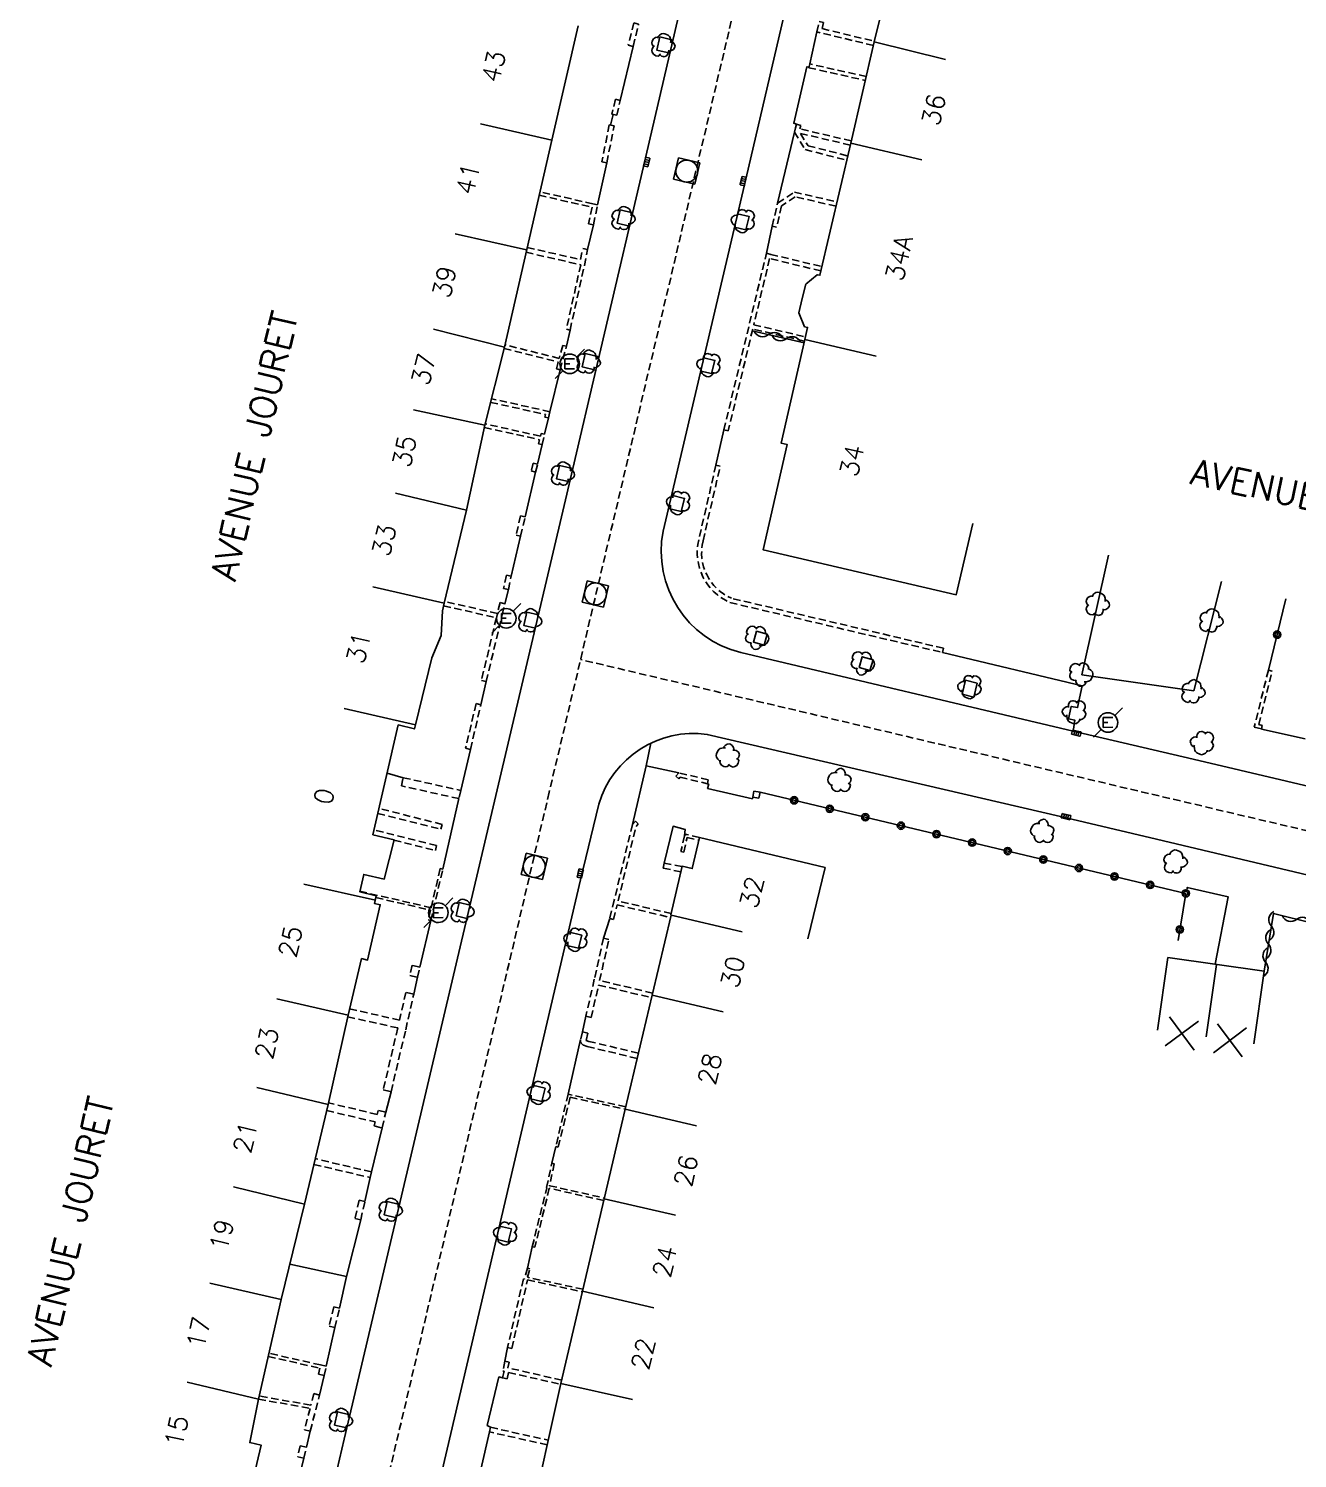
# Model space of a CAD drawing. Header units: millimetres. Extents: x 107999 to 109001, y 146999 to 148001.
# Drawn here: x 108600.9 to 108687.5, y 147220.5 to 147318.2 of the extents above; entities that cross this region are included whole.
import ezdxf
from ezdxf.enums import TextEntityAlignment as Align

# ---------------------------------------------------------------- set-up
doc = ezdxf.new("R2010")
doc.units = ezdxf.units.MM
doc.linetypes.add('DASHED', pattern=[0.75, 0.5, -0.25])
doc.layers.get('0').update_dxf_attribs({"linetype": 'CONTINUOUS'})
for name, color, linetype in [('W0001', 6, 'DASHED'), ('W0008', 7, 'CONTINUOUS'), ('W0100', 7, 'CONTINUOUS'), ('W0112', 1, 'DASHED'), ('W0300', 7, 'CONTINUOUS'), ('W0302', 3, 'CONTINUOUS'), ('W0310', 3, 'CONTINUOUS'), ('W0322', 7, 'CONTINUOUS'), ('W0334', 7, 'CONTINUOUS'), ('W0400', 7, 'CONTINUOUS'), ('W0420', 7, 'CONTINUOUS'), ('W0471', 7, 'CONTINUOUS'), ('W0989', 7, 'CONTINUOUS'), ('W0991', 7, 'CONTINUOUS'), ('W1102', 7, 'CONTINUOUS')]:
    doc.layers.add(name, color=color, linetype=linetype)
doc.styles.get("Standard").update_dxf_attribs({"font": 'romans.shx', "width": 0.85})

# ---------------------------------------------------------------- blocks, each defined once
blk = doc.blocks.new('T300')
for p, q in [((-0.8, 0.514), (-0.857, 0.343)), ((-0.857, 0.343), (-0.857, 0.171)), ((-0.857, 0.171), (-0.743, 0.057)), ((-0.686, 0.629), (-0.8, 0.514)), ((-0.8, -0.057), (-0.743, 0.057)), ((-0.743, 0.057), (-0.686, 0.114)), ((-0.571, 0.686), (-0.686, 0.629)), ((-0.457, 0.686), (-0.571, 0.686)), ((-0.286, 0.629), (-0.457, 0.686)), ((-0.286, 0.629), (-0.171, 0.743)), ((-0.229, 0.571), (-0.286, 0.629)), ((-0.171, 0.743), (-0.057, 0.8)), ((-0.057, 0.8), (0.057, 0.8)), ((0.057, 0.8), (0.229, 0.743)), ((0.229, 0.743), (0.343, 0.629)), ((0.343, 0.629), (0.4, 0.514)), ((0.457, 0.457), (0.343, 0.457)), ((0.4, 0.514), (0.4, 0.457)), ((0.571, 0.4), (0.457, 0.457)), ((0.571, 0.4), (0.686, 0.286)), ((0.686, 0.286), (0.743, 0.171)), ((0.743, 0.057), (0.686, -0.171)), ((0.743, 0.171), (0.743, 0.057)), ((-0.8, -0.171), (-0.8, -0.057)), ((-0.8, -0.229), (-0.8, -0.171)), ((-0.743, -0.343), (-0.8, -0.229)), ((-0.686, -0.4), (-0.743, -0.343)), ((-0.514, -0.457), (-0.686, -0.4)), ((-0.4, -0.457), (-0.514, -0.457)), ((-0.4, -0.457), (-0.343, -0.457)), ((-0.343, -0.457), (-0.343, -0.4)), ((-0.343, -0.514), (-0.343, -0.457)), ((-0.286, -0.629), (-0.343, -0.514)), ((-0.171, -0.743), (-0.286, -0.629)), ((-0.057, -0.8), (-0.171, -0.743)), ((0.057, -0.8), (-0.057, -0.8)), ((0.171, -0.743), (0.057, -0.8)), ((0.229, -0.686), (0.171, -0.743)), ((0.286, -0.457), (0.229, -0.457)), ((0.286, -0.629), (0.229, -0.686)), ((0.457, -0.4), (0.286, -0.457)), ((0.343, -0.514), (0.286, -0.629)), ((0.343, -0.514), (0.343, -0.457)), ((0.571, -0.343), (0.457, -0.4)), ((0.629, -0.286), (0.571, -0.343)), ((0.686, -0.171), (0.629, -0.286))]:
    blk.add_line(p, q)
blk = doc.blocks.new('t322o')
at = {"color": 0, "linetype": 'Continuous'}
for radius in [0.25, 0.15]:
    blk.add_circle((0, 0), radius, dxfattribs=at)
blk = doc.blocks.new('t310o')
at = {"color": 0, "linetype": 'Continuous'}
for centre, start, end in [((-0.5, 0.375), 216.8699, 323.1304), ((0.5, -0.375), 36.8699, 143.1303)]:
    blk.add_arc(centre, 0.625, start, end, dxfattribs=at)
blk = doc.blocks.new('T471')
for p, q in [((0.500001, 0.500001), (1.000002, 1.000002)), ((-0.333334, 0.333334), (-0.333334, -0.333334)), ((-0.333334, 0.333334), (0.333334, 0.333334)), ((-0.333334, 0), (0, 0)), ((-0.500001, -0.500001), (-1.000002, -1.000002)), ((-0.333334, -0.333334), (0.333334, -0.333334))]:
    blk.add_line(p, q)
blk.add_ellipse((0, 0), major_axis=(0.471405, 0.471405), ratio=1, start_param=5.497787144, end_param=11.780972451)
blk = doc.blocks.new('t991o')
at = {"color": 0, "linetype": 'Continuous'}
for p, q in [((-1, 1), (1, -1)), ((-1, -1), (1, 1))]:
    blk.add_line(p, q, dxfattribs=at)
blk = doc.blocks.new('T420')
for p, q in [((0.75, 0.75), (-0.75, 0.75)), ((-0.75, 0.75), (-0.75, -0.75)), ((0.75, 0.75), (0.75, -0.75)), ((0.75, -0.75), (-0.75, -0.75))]:
    blk.add_line(p, q)
blk.add_ellipse((0, 0), major_axis=(-0.53, 0.53), ratio=1, start_param=3.926991, end_param=10.210176)
blk = doc.blocks.new('T400')
for p, q in [((-0.15, 0.3), (0.15, 0.3)), ((-0.15, -0.25), (-0.15, 0.3)), ((-0.15, 0.15), (0.15, 0.15)), ((-0.15, 0), (0.15, 0)), ((0.15, 0.3), (0.15, -0.25)), ((-0.15, -0.15), (0.15, -0.15)), ((-0.15, -0.25), (-0.15, -0.3)), ((-0.15, -0.3), (0.15, -0.3)), ((0.15, -0.3), (0.15, -0.25))]:
    blk.add_line(p, q)

msp = doc.modelspace()

# ---------------------------------------------------------------- linework, layer by layer
at = {"layer": 'W0001'}
msp.add_lwpolyline([(108677.131, 147417.797), (108675.506, 147413.578), (108673.92, 147409.344), (108672.389, 147405.125), (108670.889, 147400.859), (108669.435, 147396.609), (108668.029, 147392.359), (108666.662, 147388.094), (108665.349, 147383.844), (108664.099, 147379.594), (108663.889, 147378.844), (108663.685, 147378.156), (108663.482, 147377.438), (108658.982, 147361.563), (108653.693, 147339.125), (108636.428, 147266.015), (108615.898, 147178.661)], dxfattribs=at)
at = {"layer": 'W0001', "flags": 128}
msp.add_lwpolyline([(108878.575, 147216.274), (108878.298, 147207.574, -0.085265), (108871.992, 147192.424), (108854.769, 147170.688), (108822.531, 147130.02), (108816.584, 147122.596), (108815.006, 147120.621), (108819.847, 147116.709), (108803.224, 147096.132), (108789.372, 147083.897, -0.104201), (108761.08, 147105.03, -0.018873), (108759.884, 147106.706), (108756.638, 147112.108, -0.039014), (108739.517, 147147.819), (108733.783, 147165.664), (108732.132, 147171.413, -0.039677), (108727.314, 147201.287), (108726.517, 147226.537), (108726.735, 147249.117, 0.137988), (108708.255, 147258.658), (108638.557, 147275.083)], format="xyb", dxfattribs=at)
at = {"layer": 'W0008'}
msp.add_lwpolyline([(108612.873, 147181.081), (108617.165, 147199.289), (108622.427, 147221.834), (108637.549, 147285.987), (108642.867, 147308.755), (108650.139, 147339.984)], dxfattribs=at)
for points in [[(108656.967, 147338.359), (108649.763, 147307.501), (108644.208, 147283.843, 0.399256), (108649.512, 147275.566), (108672.216, 147270.19), (108680.43, 147268.273), (108708.336, 147261.687), (108731.005, 147256.307), (108732.418, 147255.948, -0.343851), (108740.005, 147246.787), (108739.66, 147226.505, 0.384596), (108745.388, 147220.874), (108769.417, 147222.276), (108817.299, 147225.258), (108861.963, 147228.068, 0.110313), (108887.327, 147236.618, 0.090712), (108896.261, 147243.54), (108907.687, 147258.06), (108936.141, 147294.242), (108936.141, 147294.242)], [(108619.405, 147178.35), (108623.961, 147197.709), (108638.568, 147260.034), (108639.826, 147265.214, -0.369492), (108647.228, 147269.973), (108671.349, 147264.36), (108677.923, 147262.802), (108707.573, 147255.771, -0.319761)]]:
    msp.add_lwpolyline(points, format="xyb", dxfattribs=at)
at = {"layer": 'W0100'}
msp.add_lwpolyline([(108662.646, 147337.469), (108662.506, 147336.622, 0.36308), (108663.007, 147335.871), (108662.016, 147331.2), (108660.571, 147325.06), (108658.639, 147317.285), (108657.026, 147310.348), (108654.919, 147301.331), (108654.743, 147301.372), (108653.955, 147300.718), (108653.716, 147299.739), (108653.478, 147298.76), (108653.878, 147297.817), (108654.086, 147297.768), (108653.894, 147296.946), (108652.275, 147289.866), (108652.687, 147289.772), (108651.042, 147282.58), (108664.233, 147279.509), (108665.366, 147284.378)], format="xyb", dxfattribs=at)
for points in [[(108616.042, 147218.424), (108616.756, 147221.407), (108615.969, 147221.586), (108616.566, 147224.553), (108618.116, 147231.366), (108619.713, 147237.883), (108621.323, 147244.686), (108622.695, 147250.799), (108623.611, 147254.65), (108624.025, 147254.555), (108624.887, 147258.328), (108624.499, 147258.417), (108624.614, 147258.944), (108623.491, 147259.219), (108623.764, 147260.403), (108625.154, 147260.082), (108625.827, 147262.777), (108624.388, 147263.109), (108626.12, 147270.619), (108627.226, 147270.348), (108627.292, 147270.614), (108628.417, 147275.204), (108629.049, 147276.714), (108629.133, 147278.399), (108629.256, 147278.932), (108630.781, 147285.286), (108632.038, 147291.092), (108633.378, 147296.431), (108636.599, 147310.568), (108638.401, 147318.373)], [(108635.06, 147215.891), (108637.229, 147225.616), (108638.713, 147231.944), (108640.181, 147238.249), (108641.614, 147244.367), (108643.453, 147252.166), (108644.755, 147257.631), (108644.741, 147257.647), (108645.505, 147260.961), (108646.196, 147260.802), (108646.687, 147262.933), (108655.271, 147260.874), (108654.105, 147256.012)], [(108677.988, 147249.773), (108678.693, 147254.723), (108685.264, 147253.787), (108684.559, 147248.837)]]:
    msp.add_lwpolyline(points, dxfattribs=at)
at = {"layer": 'W0112'}
for points in [[(108642.211, 147318.577), (108641.827, 147317.054), (108642.154, 147316.972), (108642.538, 147318.495)], [(108640.953, 147313.357), (108640.709, 147312.342), (108641.038, 147312.263), (108641.282, 147313.278)], [(108640.533, 147311.611), (108640.031, 147309.088), (108640.362, 147309.022), (108640.864, 147311.545)], [(108635.341, 147288.499), (108635.207, 147287.964), (108635.5, 147287.891), (108635.635, 147288.426)], [(108634.471, 147283.507), (108634.789, 147284.829), (108634.479, 147284.903), (108634.162, 147283.582)], [(108633.503, 147280.843), (108633.311, 147279.933), (108633.641, 147279.863), (108633.833, 147280.773)], [(108685.559, 147274.355), (108684.596, 147270.455), (108685.088, 147270.337), (108685.148, 147270.588), (108684.908, 147270.645), (108685.809, 147274.294)], [(108631.043, 147268.945), (108631.762, 147271.997), (108631.433, 147272.074), (108630.715, 147269.022)], [(108645.284, 147266.94), (108645.376, 147267.046), (108647.232, 147266.599), (108647.295, 147266.862), (108645.279, 147267.347), (108645.079, 147267.117)], [(108630.266, 147265.579), (108626.339, 147266.446), (108626.456, 147267.013), (108630.383, 147266.145)], [(108650.339, 147265.687), (108650.752, 147265.609), (108650.83, 147266.021), (108650.418, 147266.1)], [(108627.059, 147254.2), (108626.9, 147253.507), (108627.439, 147253.383), (108627.598, 147254.076)], [(108623.449, 147238.152), (108623.16, 147236.889), (108623.55, 147236.799), (108623.84, 147238.063)], [(108621.719, 147230.87), (108621.388, 147229.538), (108621.777, 147229.442), (108622.108, 147230.774)], [(108619.42, 147221.371), (108619.25, 147220.621), (108619.669, 147220.526), (108619.838, 147221.277)]]:
    msp.add_lwpolyline(points, close=True, dxfattribs=at)
for points in [[(108658.58, 147317.029), (108654.707, 147317.96), (108654.879, 147318.671), (108655.171, 147318.6), (108655.069, 147318.181), (108658.648, 147317.321)], [(108658.086, 147314.905), (108654.224, 147315.774), (108654.165, 147315.512), (108658.025, 147314.643)], [(108657.064, 147310.511), (108653.553, 147311.327), (108653.619, 147311.571), (108653.33, 147311.649), (108653.261, 147311.395), (108653.18, 147311.118), (108653.92, 147309.917), (108656.757, 147309.197)], [(108656.998, 147310.226), (108653.592, 147311.022), (108654.112, 147310.178), (108656.831, 147309.488)], [(108635.742, 147306.803), (108639.357, 147305.979), (108639.115, 147304.858), (108639.445, 147304.787), (108639.738, 147306.144), (108639.407, 147306.215), (108635.795, 147307.038)], [(108656.023, 147306.057), (108653.24, 147306.688), (108652.298, 147306.07), (108651.962, 147304.623), (108651.669, 147304.691), (108652.034, 147306.255), (108653.182, 147307.009), (108656.092, 147306.349)], [(108634.853, 147302.903), (108638.582, 147302.053), (108638.581, 147302.049), (108637.601, 147297.65), (108637.853, 147297.594), (108638.834, 147301.995), (108639.049, 147303.084), (108638.719, 147303.156)], [(108634.928, 147303.232), (108638.57, 147302.402), (108638.718, 147303.15)], [(108653.868, 147296.834), (108650.332, 147297.66), (108648.656, 147290.701), (108648.364, 147290.772), (108651.268, 147302.833), (108651.56, 147302.763), (108655.057, 147301.923)], [(108654.987, 147301.631), (108651.49, 147302.471), (108650.402, 147297.952), (108653.936, 147297.126)], [(108633.353, 147296.333), (108637.049, 147295.407), (108636.922, 147294.936), (108637.172, 147294.869), (108637.605, 147296.479), (108637.355, 147296.546), (108637.116, 147295.657), (108633.413, 147296.585)], [(108632.437, 147292.653), (108636.171, 147291.826), (108636.128, 147291.647), (108636.371, 147291.59), (108636.473, 147292.015), (108632.491, 147292.897)], [(108632.005, 147290.938), (108635.768, 147290.101), (108635.702, 147289.818), (108635.946, 147289.762), (108636.112, 147290.477), (108635.869, 147290.534), (108635.825, 147290.344), (108632.061, 147291.182)], [(108629.216, 147278.758), (108632.819, 147277.93), (108631.798, 147273.658), (108632.126, 147273.579), (108633.218, 147278.148), (108633.4, 147278.887), (108633.072, 147278.968), (108632.889, 147278.224), (108629.285, 147279.053)], [(108624.725, 147264.569), (108629.034, 147263.486), (108629.119, 147263.823), (108624.803, 147264.908)], [(108625.819, 147262.742), (108628.65, 147262.031), (108628.735, 147262.368), (108624.464, 147263.442)], [(108644.759, 147257.726), (108641.136, 147258.589), (108642.363, 147263.687), (108642.517, 147263.848), (108642.322, 147264.035), (108642.117, 147263.822), (108640.873, 147258.652), (108640.565, 147257.386), (108640.828, 147257.323), (108641.072, 147258.327), (108644.714, 147257.459)], [(108624.588, 147258.822), (108628.322, 147257.96), (108628.165, 147257.292), (108628.337, 147257.252), (108629.162, 147260.761), (108628.991, 147260.801), (108628.363, 147258.131), (108623.499, 147259.253)], [(108645.498, 147260.934), (108644.288, 147261.179), (108644.217, 147260.828), (108645.418, 147260.585)], [(108643.485, 147252.301), (108639.874, 147253.152), (108639.875, 147253.156), (108640.504, 147255.967), (108640.14, 147256.048), (108639.511, 147253.237), (108638.935, 147250.712), (108639.299, 147250.629), (108639.803, 147252.842), (108643.412, 147251.991)], [(108622.668, 147250.68), (108626.087, 147249.916), (108625.088, 147245.685), (108625.626, 147245.558), (108626.625, 147249.792), (108627.172, 147252.225), (108626.633, 147252.346), (108626.207, 147250.452), (108622.795, 147251.218)], [(108641.654, 147244.534), (108637.724, 147245.392), (108636.881, 147241.812), (108637.051, 147241.773), (108637.855, 147245.185), (108641.614, 147244.364)], [(108621.226, 147244.277), (108624.54, 147243.493), (108624.473, 147243.22), (108625.01, 147243.089), (108625.27, 147244.155), (108624.734, 147244.286), (108624.667, 147244.013), (108621.349, 147244.798)], [(108620.355, 147240.598), (108624.19, 147239.691), (108624.282, 147240.079), (108620.447, 147240.987)], [(108640.152, 147238.125), (108636.437, 147238.964), (108635.442, 147234.93), (108635.273, 147234.972), (108636.267, 147239.002), (108636.245, 147239.007), (108636.606, 147240.675), (108636.777, 147240.638), (108636.452, 147239.139), (108640.191, 147238.295)], [(108638.741, 147232.066), (108634.953, 147232.88), (108635.108, 147233.453), (108634.94, 147233.499), (108634.737, 147232.748), (108634.663, 147232.768), (108633.583, 147228.087), (108633.872, 147228.021), (108634.95, 147232.702), (108638.702, 147231.897)], [(108617.232, 147227.478), (108620.762, 147226.674), (108620.667, 147226.261), (108621.058, 147226.172), (108621.202, 147226.803), (108620.811, 147226.892), (108617.281, 147227.695)], [(108637.284, 147225.852), (108633.61, 147226.7), (108633.686, 147227.086), (108633.395, 147227.143), (108633.263, 147226.477), (108633.342, 147226.459), (108633.244, 147226.024), (108633.56, 147225.953), (108633.657, 147226.386), (108637.217, 147225.563)], [(108616.568, 147224.562), (108620.091, 147223.927), (108619.713, 147222.469), (108620.101, 147222.369), (108620.741, 147224.841), (108620.354, 147224.941), (108620.146, 147224.142), (108616.617, 147224.778)], [(108636.297, 147221.437), (108632.351, 147222.317), (108632.421, 147222.633), (108636.367, 147221.753)]]:
    msp.add_lwpolyline(points, dxfattribs=at)
msp.add_lwpolyline([(108647.818, 147288.359), (108646.648, 147283.269, 0.36574), (108648.78, 147278.98), (108663.294, 147275.561), (108663.363, 147275.853), (108648.875, 147279.266, -0.363749), (108646.94, 147283.2), (108648.11, 147288.292)], format="xyb", close=True, dxfattribs=at)
for points in [[(108646.687, 147262.933), (108645.828, 147263.129, 0.273808), (108645.675, 147263.042), (108645.428, 147261.979), (108645.623, 147261.934), (108645.852, 147262.918), (108646.642, 147262.738)], [(108642.518, 147248.201), (108639.133, 147248.999), (108638.945, 147249.067), (108639.069, 147249.558), (108638.708, 147249.649), (108638.573, 147249.119, 0.327157), (108638.767, 147248.736), (108639.026, 147248.642), (108642.433, 147247.838)]]:
    msp.add_lwpolyline(points, format="xyb", dxfattribs=at)
at = {"layer": 'W0302'}
msp.add_lwpolyline([(108674.647, 147282.218), (108672.819, 147274.047), (108680.457, 147272.947), (108682.351, 147280.424)], dxfattribs=at)
at = {"layer": 'W0310'}
msp.add_lwpolyline([(108653.84, 147296.707), (108650.303, 147297.542)], dxfattribs=at)
at = {"layer": 'W0322'}
for points in [[(108685.559, 147274.355), (108686.763, 147279.23)], [(108679.916, 147259.108), (108650.83, 147266.021)], [(108679.916, 147259.108), (108679.391, 147255.884)]]:
    msp.add_lwpolyline(points, dxfattribs=at)
at = {"layer": 'W0334'}
for p, q in [((108654.165, 147315.512), (108654.224, 147315.774)), ((108640.623, 147311.593), (108640.799, 147312.321)), ((108638.909, 147302.325), (108638.899, 147302.327)), ((108633.151, 147277.853), (108633.148, 147277.854))]:
    msp.add_line(p, q, dxfattribs=at)
for points in [[(108644.896, 147317.405), (108643.989, 147317.617), (108643.785, 147316.709), (108644.683, 147316.498)], [(108654.707, 147317.96), (108654.224, 147315.774)], [(108641.282, 147313.278), (108642.154, 147316.972)], [(108654.172, 147315.545), (108654.031, 147315.577), (108653.133, 147311.723), (108653.33, 147311.649)], [(108653.18, 147311.118), (108652.034, 147306.255)], [(108639.738, 147306.144), (108640.362, 147309.022)], [(108642.13, 147305.6), (108641.269, 147305.802), (108641.065, 147304.893), (108641.918, 147304.693)], [(108649.3, 147305.531), (108650.09, 147305.345), (108649.867, 147304.441), (108649.087, 147304.624)], [(108639.049, 147303.084), (108639.445, 147304.787)], [(108651.669, 147304.691), (108651.268, 147302.833)], [(108637.605, 147296.479), (108637.853, 147297.594)], [(108639.833, 147295.767), (108638.893, 147295.987), (108638.689, 147295.078), (108639.621, 147294.86)], [(108646.991, 147295.694), (108647.745, 147295.517), (108647.523, 147294.612), (108646.778, 147294.788)], [(108636.473, 147292.015), (108637.172, 147294.869)], [(108636.112, 147290.477), (108636.371, 147291.59)], [(108648.364, 147290.772), (108647.818, 147288.359)], [(108635.635, 147288.426), (108635.946, 147289.762)], [(108634.789, 147284.829), (108635.5, 147287.891)], [(108638.049, 147288.129), (108637.128, 147288.344), (108636.925, 147287.435), (108637.837, 147287.222)], [(108644.786, 147286.304), (108645.672, 147286.095), (108645.45, 147285.191), (108644.573, 147285.397)], [(108633.833, 147280.773), (108634.471, 147283.507)], [(108633.4, 147278.887), (108633.641, 147279.863)], [(108635.697, 147278.131), (108634.896, 147278.319), (108634.692, 147277.41), (108635.483, 147277.225)], [(108663.294, 147275.561), (108672.848, 147273.293), (108672.526, 147271.795), (108672.09, 147271.876), (108671.902, 147271.036), (108672.342, 147270.941), (108672.216, 147270.19)], [(108631.762, 147271.997), (108632.126, 147273.579)], [(108685.088, 147270.337), (108688.065, 147269.677)], [(108643.382, 147269.371), (108643.052, 147267.826), (108645.279, 147267.347)], [(108630.383, 147266.145), (108631.043, 147268.945)], [(108626.456, 147267.013), (108625.361, 147267.327)], [(108643.052, 147267.826), (108642.117, 147263.822)], [(108650.339, 147265.687), (108650.313, 147265.573), (108647.254, 147266.28), (108647.326, 147266.577), (108647.232, 147266.599)], [(108629.162, 147260.761), (108630.266, 147265.579)], [(108644.288, 147261.179), (108644.894, 147263.699), (108645.716, 147263.483), (108645.675, 147263.042)], [(108679.98, 147259.276), (108680.013, 147259.515), (108682.805, 147258.878), (108681.915, 147254.264)], [(108631.024, 147258.307), (108630.277, 147258.482), (108630.074, 147257.573), (108630.811, 147257.401)], [(108685.264, 147253.787), (108685.9, 147257.726), (108694.169, 147255.678), (108700.888, 147254.243)], [(108627.598, 147254.076), (108628.337, 147257.252)], [(108640.14, 147256.048), (108640.565, 147257.386)], [(108637.735, 147256.481), (108638.658, 147256.264), (108638.435, 147255.359), (108637.523, 147255.574)], [(108627.172, 147252.225), (108627.439, 147253.383)], [(108638.708, 147249.649), (108638.935, 147250.712)], [(108637.724, 147245.392), (108638.573, 147249.119)], [(108635.28, 147246.005), (108636.148, 147245.801), (108635.926, 147244.897), (108635.068, 147245.099)], [(108625.27, 147244.155), (108625.626, 147245.558)], [(108624.282, 147240.079), (108625.01, 147243.089)], [(108636.606, 147240.675), (108636.881, 147241.812)], [(108623.84, 147238.063), (108624.19, 147239.691)], [(108626.205, 147237.861), (108625.368, 147238.057), (108625.164, 147237.148), (108625.991, 147236.954)], [(108622.108, 147230.774), (108622.576, 147232.935), (108623.55, 147236.799)], [(108633.025, 147236.382), (108633.854, 147236.187), (108633.632, 147235.283), (108632.813, 147235.476)], [(108634.94, 147233.499), (108635.273, 147234.972)], [(108622.576, 147232.935), (108618.707, 147233.777)], [(108621.202, 147226.803), (108621.777, 147229.442)], [(108633.395, 147227.143), (108633.583, 147228.087)], [(108620.741, 147224.841), (108621.058, 147226.172)], [(108632.421, 147222.633), (108632.187, 147222.763), (108632.994, 147226.075), (108633.244, 147226.024)], [(108622.819, 147223.496), (108621.967, 147223.696), (108621.764, 147222.787), (108622.605, 147222.59)], [(108619.838, 147221.277), (108620.101, 147222.369)], [(108631.749, 147219.76), (108632.351, 147222.317)], [(108618.939, 147217.535), (108619.669, 147220.526)]]:
    msp.add_lwpolyline(points, dxfattribs=at)
for points in [[(108651.122, 147276.071), (108650.387, 147276.279), (108650.595, 147277.015), (108651.33, 147276.807)], [(108658.343, 147274.328), (108657.608, 147274.536), (108657.816, 147275.272), (108658.551, 147275.064)], [(108665.661, 147273.466), (108664.866, 147273.677), (108664.641, 147272.727), (108665.437, 147272.516)]]:
    msp.add_lwpolyline(points, close=True, dxfattribs=at)
at = {"layer": 'W1102'}
for p, q in [((108663.492, 147316.08), (108658.639, 147317.285)), ((108631.724, 147311.679), (108636.599, 147310.568)), ((108661.896, 147309.215), (108657.026, 147310.348)), ((108634.889, 147303.061), (108630.014, 147304.172)), ((108628.527, 147297.648), (108633.378, 147296.431)), ((108658.763, 147295.808), (108653.894, 147296.946)), ((108627.152, 147292.15), (108632.038, 147291.092)), ((108625.918, 147286.453), (108630.781, 147285.286)), ((108624.383, 147280.052), (108629.256, 147278.932)), ((108622.419, 147271.735), (108627.292, 147270.614)), ((108619.674, 147259.745), (108624.553, 147258.65)), ((108649.619, 147256.472), (108644.755, 147257.631)), ((108617.816, 147251.894), (108622.695, 147250.799)), ((108648.32, 147251.019), (108643.453, 147252.166)), ((108616.457, 147245.838), (108621.323, 147244.686)), ((108646.482, 147243.225), (108641.614, 147244.367)), ((108614.856, 147239.073), (108619.713, 147237.883)), ((108645.05, 147237.115), (108640.181, 147238.249)), ((108613.241, 147232.476), (108618.116, 147231.366)), ((108643.581, 147230.803), (108638.713, 147231.944)), ((108611.704, 147225.72), (108616.566, 147224.553)), ((108642.109, 147224.527), (108637.229, 147225.616))]:
    msp.add_line(p, q, dxfattribs=at)
msp.add_lwpolyline([(108681.305, 147249.301), (108682.01, 147254.251)], dxfattribs=at)

# ---------------------------------------------------------------- block references
at = {"layer": 'W0300'}
for p, rotation in [((108644.23, 147317.096), 77.3765269926549), ((108641.511, 147305.28), 77.3765269926549), ((108649.641, 147304.986), 256.197999208492), ((108639.134, 147295.466), 77.3765269926549), ((108647.297, 147295.157), 256.197999208492), ((108637.37, 147287.823), 77.3765269926549), ((108645.223, 147285.736), 256.197999208492), ((108673.911, 147278.926), 77.391919216456), ((108635.137, 147277.798), 77.3765269926549), ((108681.685, 147277.794), 75.78208246277529), ((108650.68, 147276.546), 344.201840760364), ((108657.901, 147274.803), 344.201840760364), ((108672.819, 147274.047), 351.80752400224), ((108665.136, 147273.16), 260.520358171337), ((108680.457, 147272.947), 75.78208246277529), ((108672.283, 147271.445), 260.520358171337), ((108681.015, 147269.343), 255.782082462732), ((108648.589, 147268.536), 166.99468973303), ((108656.216, 147266.859), 166.921719143156), ((108670.073, 147263.381), 166.921719143156), ((108679.227, 147261.32), 80.75195448910499), ((108630.519, 147257.96), 77.3765269926549), ((108638.209, 147255.904), 256.197999208492), ((108635.7, 147245.442), 256.197999208492), ((108625.609, 147237.536), 77.3765269926549), ((108633.406, 147235.828), 256.197999208492), ((108622.209, 147223.174), 77.3765269926549)]:
    msp.add_blockref('T300', p, dxfattribs=dict(at, rotation=rotation))
at = {"layer": 'W0310'}
for p, rotation in [((108651.406, 147297.282), 166.7142436085146), ((108652.623, 147296.995), 166.7142436085146), ((108685.763, 147256.875), 80.8242983185462), ((108687.491, 147257.332), 346.0921413558896), ((108685.564, 147255.641), 80.8242983185462), ((108685.364, 147254.407), 80.8242983185462)]:
    msp.add_blockref('t310o', p, dxfattribs=dict(at, rotation=rotation))
at = {"layer": 'W0322'}
for p, rotation in [((108686.159, 147276.783), 76.1340868970668), ((108653.162, 147265.467), 166.629945693349), ((108655.594, 147264.889), 166.629945693349), ((108658.026, 147264.311), 166.629945693349), ((108660.458, 147263.733), 166.629945693349), ((108662.891, 147263.155), 166.629945693349), ((108665.323, 147262.577), 166.629945693349), ((108667.755, 147261.999), 166.629945693349), ((108670.187, 147261.42), 166.629945693349), ((108672.62, 147260.842), 166.629945693349), ((108675.052, 147260.264), 166.629945693349), ((108677.484, 147259.686), 166.629945693349), ((108679.916, 147259.108), 166.629945693349), ((108679.515, 147256.641), 260.751954489105)]:
    msp.add_blockref('t322o', p, dxfattribs=dict(at, rotation=rotation))
at = {"layer": 'W0400'}
for p, rotation in [((108643.092, 147309.068), 166.8530990201309), ((108649.684, 147307.764), 347.6557004882701), ((108672.44, 147270.053), 76.72003830560978), ((108671.734, 147264.351), 256.921719143156), ((108638.549, 147260.463), 166.8097773496038)]:
    msp.add_blockref('T400', p, dxfattribs=dict(at, rotation=rotation))
at = {"layer": 'W0420'}
for p, rotation in [((108645.827, 147308.449), 76.8530990201309), ((108639.589, 147279.567), 76.73695167984691), ((108635.409, 147260.951), 76.3516998753195)]:
    msp.add_blockref('T420', p, dxfattribs=dict(at, rotation=rotation))
at = {"layer": 'W0471'}
for p, rotation in [((108637.83, 147295.285), 359.9277919948455), ((108633.499, 147277.902), 0.6054839262847364), ((108674.602, 147270.785), 0.2002235918263474), ((108628.858, 147257.786), 0.5937398260033477)]:
    msp.add_blockref('T471', p, dxfattribs=dict(at, rotation=rotation))
at = {"layer": 'W0991'}
for p, rotation in [((108679.646, 147249.537), 81.89060357668566), ((108682.932, 147249.069), 81.89060357680769)]:
    msp.add_blockref('t991o', p, dxfattribs=dict(at, rotation=rotation))

# ---------------------------------------------------------------- texts
at = {"layer": 'W0989'}
for s, rotation, p in [('AVENUE JOURET', 76.77407, (108616.272, 147289.693)), ('AVENUE DE LA ROSELLE', 347.8359, (108694.122, 147284.989)), ('AVENUE JOURET', 76.77407, (108603.704, 147236.05))]:
    msp.add_text(s, height=1.75, rotation=rotation, dxfattribs=at).set_placement(p, align=Align.MIDDLE)
at = {"layer": 'W0991'}
for s, rotation, p in [('43', 77.00522, (108632.627, 147315.59)), ('36', 76.91603, (108662.694, 147312.647)), ('41', 77.16168, (108630.87, 147307.929)), ('34A', 76.8451, (108660.33, 147302.512)), ('39', 77.16168, (108629.264, 147300.883)), ('37', 75.9437, (108627.842, 147294.912)), ('35', 77.77719, (108626.537, 147289.314)), ('34', 76.89482, (108657.104, 147288.682)), ('33', 76.50563, (108625.147, 147283.237)), ('31', 76.71243, (108623.404, 147275.905)), ('0', 77.10485, (108621.047, 147265.74)), ('32', 76.51331, (108650.272, 147259.194)), ('25', 76.6856, (108618.745, 147255.82)), ('30', 76.60226, (108648.969, 147253.743)), ('23', 77.35408, (108617.137, 147248.866)), ('28', 76.73303, (108647.4, 147247.118)), ('21', 76.68595, (108615.657, 147242.455)), ('26', 76.80882, (108645.766, 147240.167)), ('19', 76.24144, (108614.049, 147235.774)), ('24', 76.89626, (108644.316, 147233.959)), ('17', 77.183, (108612.472, 147229.098)), ('22', 76.80354, (108642.843, 147227.654)), ('15', 77.6007, (108610.969, 147222.377))]:
    msp.add_text(s, height=1.25, rotation=rotation, dxfattribs=at).set_placement(p, align=Align.MIDDLE)

doc.saveas('drawing.dxf')
